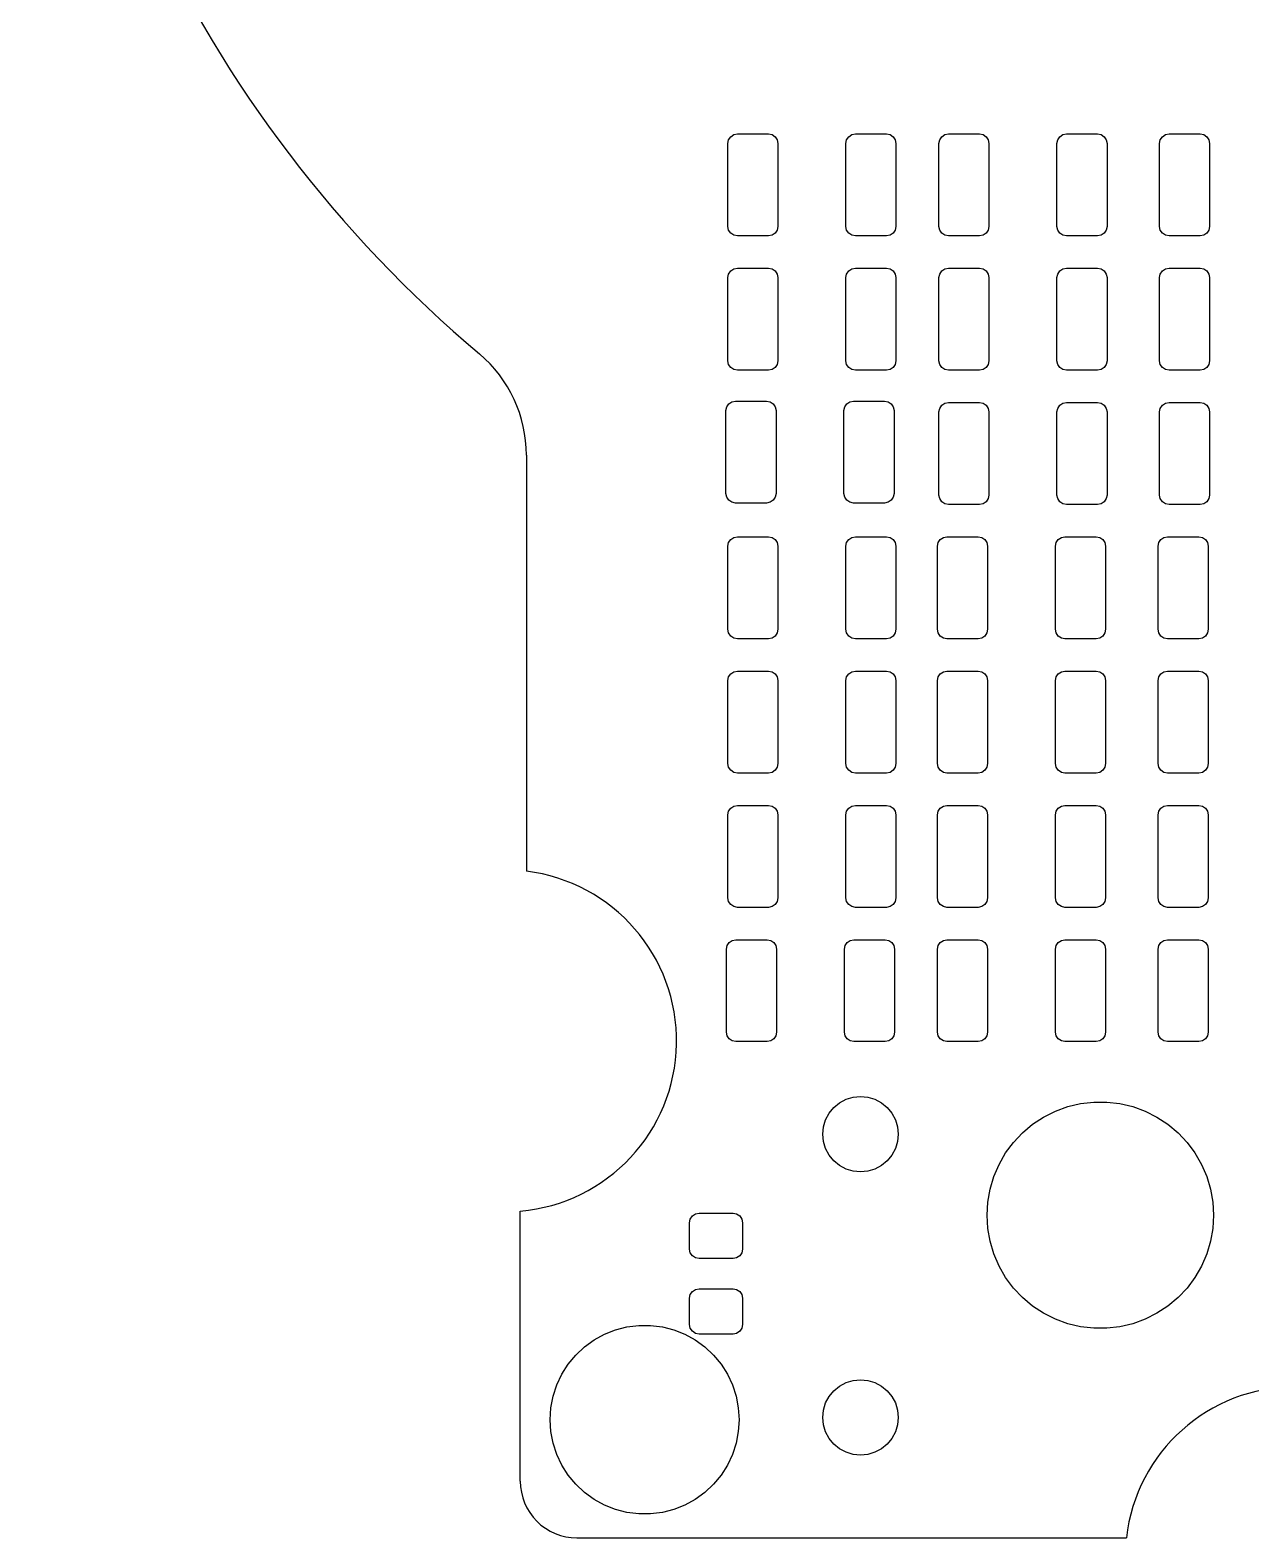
# Model space of a CAD drawing. Extents: x 116 to 183, y -128 to -37.6.
# Drawn here: x 115.95 to 148.27, y -128.03 to -88.1 of the extents above; entities that cross this region are included whole.
import ezdxf

# ---------------------------------------------------------------- set-up
doc = ezdxf.new("R2010")
doc.units = 0
doc.layers.add('BLACK', color=7, linetype='CONTINUOUS')

msp = doc.modelspace()

# ---------------------------------------------------------------- linework, layer by layer
at = {"layer": 'BLACK', "linetype": 'CONTINUOUS'}
for p, q in [((134.427, -91.102), (134.44603, -91.006329)), ((134.44603, -91.006329), (134.500223, -90.925223)), ((134.500223, -90.925223), (134.581329, -90.87103)), ((134.581329, -90.87103), (134.677, -90.852)), ((134.677, -90.852), (135.502, -90.852)), ((135.502, -90.852), (135.597671, -90.87103)), ((135.597671, -90.87103), (135.678777, -90.925223)), ((135.678777, -90.925223), (135.73297, -91.006329)), ((135.73297, -91.006329), (135.752, -91.102)), ((137.552, -91.102), (137.57103, -91.006329)), ((137.57103, -91.006329), (137.625223, -90.925223)), ((137.625223, -90.925223), (137.706329, -90.87103)), ((137.706329, -90.87103), (137.802, -90.852)), ((137.802, -90.852), (138.627, -90.852)), ((138.627, -90.852), (138.722671, -90.87103)), ((138.722671, -90.87103), (138.803777, -90.925223)), ((138.803777, -90.925223), (138.85797, -91.006329)), ((138.85797, -91.006329), (138.877, -91.102)), ((140.015, -91.102), (140.03403, -91.006329)), ((140.03403, -91.006329), (140.088223, -90.925223)), ((140.088223, -90.925223), (140.169329, -90.87103)), ((140.169329, -90.87103), (140.265, -90.852)), ((140.265, -90.852), (141.09, -90.852)), ((141.09, -90.852), (141.185671, -90.87103)), ((141.185671, -90.87103), (141.266777, -90.925223)), ((141.266777, -90.925223), (141.32097, -91.006329)), ((141.32097, -91.006329), (141.34, -91.102)), ((143.14, -91.102), (143.15903, -91.006329)), ((143.15903, -91.006329), (143.213223, -90.925223)), ((143.213223, -90.925223), (143.294329, -90.87103)), ((143.294329, -90.87103), (143.39, -90.852)), ((143.39, -90.852), (144.215, -90.852)), ((144.215, -90.852), (144.310671, -90.87103)), ((144.310671, -90.87103), (144.391777, -90.925223)), ((144.391777, -90.925223), (144.44597, -91.006329)), ((144.44597, -91.006329), (144.465, -91.102)), ((145.857, -91.102), (145.87603, -91.006329)), ((145.87603, -91.006329), (145.930223, -90.925223)), ((145.930223, -90.925223), (146.011329, -90.87103)), ((146.011329, -90.87103), (146.107, -90.852)), ((146.107, -90.852), (146.932, -90.852)), ((146.932, -90.852), (147.027671, -90.87103)), ((147.027671, -90.87103), (147.108777, -90.925223)), ((147.108777, -90.925223), (147.16297, -91.006329)), ((147.16297, -91.006329), (147.182, -91.102)), ((134.427, -93.302), (134.427, -91.102)), ((135.752, -91.102), (135.752, -93.302)), ((137.552, -93.302), (137.552, -91.102)), ((138.877, -91.102), (138.877, -93.302)), ((140.015, -93.302), (140.015, -91.102)), ((141.34, -91.102), (141.34, -93.302)), ((143.14, -93.302), (143.14, -91.102)), ((144.465, -91.102), (144.465, -93.302)), ((145.857, -93.302), (145.857, -91.102)), ((147.182, -91.102), (147.182, -93.302)), ((134.44603, -93.397671), (134.427, -93.302)), ((134.500223, -93.478777), (134.44603, -93.397671)), ((135.73297, -93.397671), (135.678777, -93.478777)), ((135.752, -93.302), (135.73297, -93.397671)), ((137.57103, -93.397671), (137.552, -93.302)), ((137.625223, -93.478777), (137.57103, -93.397671)), ((138.85797, -93.397671), (138.803777, -93.478777)), ((138.877, -93.302), (138.85797, -93.397671)), ((140.03403, -93.397671), (140.015, -93.302)), ((140.088223, -93.478777), (140.03403, -93.397671)), ((141.32097, -93.397671), (141.266777, -93.478777)), ((141.34, -93.302), (141.32097, -93.397671)), ((143.15903, -93.397671), (143.14, -93.302)), ((143.213223, -93.478777), (143.15903, -93.397671)), ((144.44597, -93.397671), (144.391777, -93.478777)), ((144.465, -93.302), (144.44597, -93.397671)), ((145.87603, -93.397671), (145.857, -93.302)), ((145.930223, -93.478777), (145.87603, -93.397671)), ((147.16297, -93.397671), (147.108777, -93.478777)), ((147.182, -93.302), (147.16297, -93.397671)), ((134.581329, -93.53297), (134.500223, -93.478777)), ((134.677, -93.552), (134.581329, -93.53297)), ((135.502, -93.552), (134.677, -93.552)), ((135.597671, -93.53297), (135.502, -93.552)), ((135.678777, -93.478777), (135.597671, -93.53297)), ((137.706329, -93.53297), (137.625223, -93.478777)), ((137.802, -93.552), (137.706329, -93.53297)), ((138.627, -93.552), (137.802, -93.552)), ((138.722671, -93.53297), (138.627, -93.552)), ((138.803777, -93.478777), (138.722671, -93.53297)), ((140.169329, -93.53297), (140.088223, -93.478777)), ((140.265, -93.552), (140.169329, -93.53297)), ((141.09, -93.552), (140.265, -93.552)), ((141.185671, -93.53297), (141.09, -93.552)), ((141.266777, -93.478777), (141.185671, -93.53297)), ((143.294329, -93.53297), (143.213223, -93.478777)), ((143.39, -93.552), (143.294329, -93.53297)), ((144.215, -93.552), (143.39, -93.552)), ((144.310671, -93.53297), (144.215, -93.552)), ((144.391777, -93.478777), (144.310671, -93.53297)), ((146.011329, -93.53297), (145.930223, -93.478777)), ((146.107, -93.552), (146.011329, -93.53297)), ((146.932, -93.552), (146.107, -93.552)), ((147.027671, -93.53297), (146.932, -93.552)), ((147.108777, -93.478777), (147.027671, -93.53297)), ((134.427, -94.658), (134.44603, -94.562329)), ((134.44603, -94.562329), (134.500223, -94.481223)), ((134.500223, -94.481223), (134.581329, -94.42703)), ((134.581329, -94.42703), (134.677, -94.408)), ((134.677, -94.408), (135.502, -94.408)), ((135.502, -94.408), (135.597671, -94.42703)), ((135.597671, -94.42703), (135.678777, -94.481223)), ((135.678777, -94.481223), (135.73297, -94.562329)), ((135.73297, -94.562329), (135.752, -94.658)), ((137.552, -94.658), (137.57103, -94.562329)), ((137.57103, -94.562329), (137.625223, -94.481223)), ((137.625223, -94.481223), (137.706329, -94.42703)), ((137.706329, -94.42703), (137.802, -94.408)), ((137.802, -94.408), (138.627, -94.408)), ((138.627, -94.408), (138.722671, -94.42703)), ((138.722671, -94.42703), (138.803777, -94.481223)), ((138.803777, -94.481223), (138.85797, -94.562329)), ((138.85797, -94.562329), (138.877, -94.658)), ((140.015, -94.658), (140.03403, -94.562329)), ((140.03403, -94.562329), (140.088223, -94.481223)), ((140.088223, -94.481223), (140.169329, -94.42703)), ((140.169329, -94.42703), (140.265, -94.408)), ((140.265, -94.408), (141.09, -94.408)), ((141.09, -94.408), (141.185671, -94.42703)), ((141.185671, -94.42703), (141.266777, -94.481223)), ((141.266777, -94.481223), (141.32097, -94.562329)), ((141.32097, -94.562329), (141.34, -94.658)), ((143.14, -94.658), (143.15903, -94.562329)), ((143.15903, -94.562329), (143.213223, -94.481223)), ((143.213223, -94.481223), (143.294329, -94.42703)), ((143.294329, -94.42703), (143.39, -94.408)), ((143.39, -94.408), (144.215, -94.408)), ((144.215, -94.408), (144.310671, -94.42703)), ((144.310671, -94.42703), (144.391777, -94.481223)), ((144.391777, -94.481223), (144.44597, -94.562329)), ((144.44597, -94.562329), (144.465, -94.658)), ((145.857, -94.658), (145.87603, -94.562329)), ((145.87603, -94.562329), (145.930223, -94.481223)), ((145.930223, -94.481223), (146.011329, -94.42703)), ((146.011329, -94.42703), (146.107, -94.408)), ((146.107, -94.408), (146.932, -94.408)), ((146.932, -94.408), (147.027671, -94.42703)), ((147.027671, -94.42703), (147.108777, -94.481223)), ((147.108777, -94.481223), (147.16297, -94.562329)), ((147.16297, -94.562329), (147.182, -94.658)), ((134.427, -96.858), (134.427, -94.658)), ((135.752, -94.658), (135.752, -96.858)), ((137.552, -96.858), (137.552, -94.658)), ((138.877, -94.658), (138.877, -96.858)), ((140.015, -96.858), (140.015, -94.658)), ((141.34, -94.658), (141.34, -96.858)), ((143.14, -96.858), (143.14, -94.658)), ((144.465, -94.658), (144.465, -96.858)), ((145.857, -96.858), (145.857, -94.658)), ((147.182, -94.658), (147.182, -96.858)), ((134.44603, -96.953671), (134.427, -96.858)), ((134.500223, -97.034777), (134.44603, -96.953671)), ((135.73297, -96.953671), (135.678777, -97.034777)), ((135.752, -96.858), (135.73297, -96.953671)), ((137.57103, -96.953671), (137.552, -96.858)), ((137.625223, -97.034777), (137.57103, -96.953671)), ((138.85797, -96.953671), (138.803777, -97.034777)), ((138.877, -96.858), (138.85797, -96.953671)), ((140.03403, -96.953671), (140.015, -96.858)), ((140.088223, -97.034777), (140.03403, -96.953671)), ((141.32097, -96.953671), (141.266777, -97.034777)), ((141.34, -96.858), (141.32097, -96.953671)), ((143.15903, -96.953671), (143.14, -96.858)), ((143.213223, -97.034777), (143.15903, -96.953671)), ((144.44597, -96.953671), (144.391777, -97.034777)), ((144.465, -96.858), (144.44597, -96.953671)), ((145.87603, -96.953671), (145.857, -96.858)), ((145.930223, -97.034777), (145.87603, -96.953671)), ((147.16297, -96.953671), (147.108777, -97.034777)), ((147.182, -96.858), (147.16297, -96.953671)), ((134.581329, -97.08897), (134.500223, -97.034777)), ((134.677, -97.108), (134.581329, -97.08897)), ((135.502, -97.108), (134.677, -97.108)), ((135.597671, -97.08897), (135.502, -97.108)), ((135.678777, -97.034777), (135.597671, -97.08897)), ((137.706329, -97.08897), (137.625223, -97.034777)), ((137.802, -97.108), (137.706329, -97.08897)), ((138.627, -97.108), (137.802, -97.108)), ((138.722671, -97.08897), (138.627, -97.108)), ((138.803777, -97.034777), (138.722671, -97.08897)), ((140.169329, -97.08897), (140.088223, -97.034777)), ((140.265, -97.108), (140.169329, -97.08897)), ((141.09, -97.108), (140.265, -97.108)), ((141.185671, -97.08897), (141.09, -97.108)), ((141.266777, -97.034777), (141.185671, -97.08897)), ((143.294329, -97.08897), (143.213223, -97.034777)), ((143.39, -97.108), (143.294329, -97.08897)), ((144.215, -97.108), (143.39, -97.108)), ((144.310671, -97.08897), (144.215, -97.108)), ((144.391777, -97.034777), (144.310671, -97.08897)), ((146.011329, -97.08897), (145.930223, -97.034777)), ((146.107, -97.108), (146.011329, -97.08897)), ((146.932, -97.108), (146.107, -97.108)), ((147.027671, -97.08897), (146.932, -97.108)), ((147.108777, -97.034777), (147.027671, -97.08897)), ((134.3755, -98.1755), (134.39453, -98.079829)), ((134.3755, -100.3755), (134.3755, -98.1755)), ((134.39453, -98.079829), (134.448723, -97.998723)), ((134.448723, -97.998723), (134.529829, -97.94453)), ((134.529829, -97.94453), (134.6255, -97.9255)), ((134.6255, -97.9255), (135.4505, -97.9255)), ((135.4505, -97.9255), (135.546171, -97.94453)), ((135.546171, -97.94453), (135.627277, -97.998723)), ((135.627277, -97.998723), (135.68147, -98.079829)), ((135.68147, -98.079829), (135.7005, -98.1755)), ((135.7005, -98.1755), (135.7005, -100.3755)), ((137.5005, -98.1755), (137.51953, -98.079829)), ((137.5005, -100.3755), (137.5005, -98.1755)), ((137.51953, -98.079829), (137.573723, -97.998723)), ((137.573723, -97.998723), (137.654829, -97.94453)), ((137.654829, -97.94453), (137.7505, -97.9255)), ((137.7505, -97.9255), (138.5755, -97.9255)), ((138.5755, -97.9255), (138.671171, -97.94453)), ((138.671171, -97.94453), (138.752277, -97.998723)), ((138.752277, -97.998723), (138.80647, -98.079829)), ((138.80647, -98.079829), (138.8255, -98.1755)), ((138.8255, -98.1755), (138.8255, -100.3755)), ((140.015, -98.214), (140.03403, -98.118329)), ((140.03403, -98.118329), (140.088223, -98.037223)), ((140.088223, -98.037223), (140.169329, -97.98303)), ((140.169329, -97.98303), (140.265, -97.964)), ((140.265, -97.964), (141.09, -97.964)), ((141.09, -97.964), (141.185671, -97.98303)), ((141.185671, -97.98303), (141.266777, -98.037223)), ((141.266777, -98.037223), (141.32097, -98.118329)), ((141.32097, -98.118329), (141.34, -98.214)), ((143.14, -98.214), (143.15903, -98.118329)), ((143.15903, -98.118329), (143.213223, -98.037223)), ((143.213223, -98.037223), (143.294329, -97.98303)), ((143.294329, -97.98303), (143.39, -97.964)), ((143.39, -97.964), (144.215, -97.964)), ((144.215, -97.964), (144.310671, -97.98303)), ((144.310671, -97.98303), (144.391777, -98.037223)), ((144.391777, -98.037223), (144.44597, -98.118329)), ((144.44597, -98.118329), (144.465, -98.214)), ((145.857, -98.214), (145.87603, -98.118329)), ((145.87603, -98.118329), (145.930223, -98.037223)), ((145.930223, -98.037223), (146.011329, -97.98303)), ((146.011329, -97.98303), (146.107, -97.964)), ((146.107, -97.964), (146.932, -97.964)), ((146.932, -97.964), (147.027671, -97.98303)), ((147.027671, -97.98303), (147.108777, -98.037223)), ((147.108777, -98.037223), (147.16297, -98.118329)), ((147.16297, -98.118329), (147.182, -98.214)), ((140.015, -100.414), (140.015, -98.214)), ((141.34, -98.214), (141.34, -100.414)), ((143.14, -100.414), (143.14, -98.214)), ((144.465, -98.214), (144.465, -100.414)), ((145.857, -100.414), (145.857, -98.214)), ((147.182, -98.214), (147.182, -100.414)), ((129.089859, -99.356597), (129.089859, -110.37597)), ((134.39453, -100.471171), (134.3755, -100.3755)), ((134.448723, -100.552277), (134.39453, -100.471171)), ((134.529829, -100.60647), (134.448723, -100.552277)), ((135.627277, -100.552277), (135.546171, -100.60647)), ((135.68147, -100.471171), (135.627277, -100.552277)), ((135.7005, -100.3755), (135.68147, -100.471171)), ((137.51953, -100.471171), (137.5005, -100.3755)), ((137.573723, -100.552277), (137.51953, -100.471171)), ((137.654829, -100.60647), (137.573723, -100.552277)), ((138.752277, -100.552277), (138.671171, -100.60647)), ((138.80647, -100.471171), (138.752277, -100.552277)), ((138.8255, -100.3755), (138.80647, -100.471171)), ((140.03403, -100.509671), (140.015, -100.414)), ((140.088223, -100.590777), (140.03403, -100.509671)), ((140.169329, -100.64497), (140.088223, -100.590777)), ((141.266777, -100.590777), (141.185671, -100.64497)), ((141.32097, -100.509671), (141.266777, -100.590777)), ((141.34, -100.414), (141.32097, -100.509671)), ((143.15903, -100.509671), (143.14, -100.414)), ((143.213223, -100.590777), (143.15903, -100.509671)), ((143.294329, -100.64497), (143.213223, -100.590777)), ((144.391777, -100.590777), (144.310671, -100.64497)), ((144.44597, -100.509671), (144.391777, -100.590777)), ((144.465, -100.414), (144.44597, -100.509671)), ((145.87603, -100.509671), (145.857, -100.414)), ((145.930223, -100.590777), (145.87603, -100.509671)), ((146.011329, -100.64497), (145.930223, -100.590777)), ((147.108777, -100.590777), (147.027671, -100.64497)), ((147.16297, -100.509671), (147.108777, -100.590777)), ((147.182, -100.414), (147.16297, -100.509671)), ((134.6255, -100.6255), (134.529829, -100.60647)), ((135.4505, -100.6255), (134.6255, -100.6255)), ((135.546171, -100.60647), (135.4505, -100.6255)), ((137.7505, -100.6255), (137.654829, -100.60647)), ((138.5755, -100.6255), (137.7505, -100.6255)), ((138.671171, -100.60647), (138.5755, -100.6255)), ((140.265, -100.664), (140.169329, -100.64497)), ((141.09, -100.664), (140.265, -100.664)), ((141.185671, -100.64497), (141.09, -100.664)), ((143.39, -100.664), (143.294329, -100.64497)), ((144.215, -100.664), (143.39, -100.664)), ((144.310671, -100.64497), (144.215, -100.664)), ((146.107, -100.664), (146.011329, -100.64497)), ((146.932, -100.664), (146.107, -100.664)), ((147.027671, -100.64497), (146.932, -100.664)), ((134.427, -101.77), (134.44603, -101.674329)), ((134.427, -103.97), (134.427, -101.77)), ((134.44603, -101.674329), (134.500223, -101.593223)), ((134.500223, -101.593223), (134.581329, -101.53903)), ((134.581329, -101.53903), (134.677, -101.52)), ((134.677, -101.52), (135.502, -101.52)), ((135.502, -101.52), (135.597671, -101.53903)), ((135.597671, -101.53903), (135.678777, -101.593223)), ((135.678777, -101.593223), (135.73297, -101.674329)), ((135.73297, -101.674329), (135.752, -101.77)), ((135.752, -101.77), (135.752, -103.97)), ((137.552, -101.77), (137.57103, -101.674329)), ((137.552, -103.97), (137.552, -101.77)), ((137.57103, -101.674329), (137.625223, -101.593223)), ((137.625223, -101.593223), (137.706329, -101.53903)), ((137.706329, -101.53903), (137.802, -101.52)), ((137.802, -101.52), (138.627, -101.52)), ((138.627, -101.52), (138.722671, -101.53903)), ((138.722671, -101.53903), (138.803777, -101.593223)), ((138.803777, -101.593223), (138.85797, -101.674329)), ((138.85797, -101.674329), (138.877, -101.77)), ((138.877, -101.77), (138.877, -103.97)), ((139.9765, -101.77), (139.99553, -101.674329)), ((139.9765, -103.97), (139.9765, -101.77)), ((139.99553, -101.674329), (140.049723, -101.593223)), ((140.049723, -101.593223), (140.130829, -101.53903)), ((140.130829, -101.53903), (140.2265, -101.52)), ((140.2265, -101.52), (141.0515, -101.52)), ((141.0515, -101.52), (141.147171, -101.53903)), ((141.147171, -101.53903), (141.228277, -101.593223)), ((141.228277, -101.593223), (141.28247, -101.674329)), ((141.28247, -101.674329), (141.3015, -101.77)), ((141.3015, -101.77), (141.3015, -103.97)), ((143.1015, -101.77), (143.12053, -101.674329)), ((143.1015, -103.97), (143.1015, -101.77)), ((143.12053, -101.674329), (143.174723, -101.593223)), ((143.174723, -101.593223), (143.255829, -101.53903)), ((143.255829, -101.53903), (143.3515, -101.52)), ((143.3515, -101.52), (144.1765, -101.52)), ((144.1765, -101.52), (144.272171, -101.53903)), ((144.272171, -101.53903), (144.353277, -101.593223)), ((144.353277, -101.593223), (144.40747, -101.674329)), ((144.40747, -101.674329), (144.4265, -101.77)), ((144.4265, -101.77), (144.4265, -103.97)), ((145.8185, -101.77), (145.83753, -101.674329)), ((145.8185, -103.97), (145.8185, -101.77)), ((145.83753, -101.674329), (145.891723, -101.593223)), ((145.891723, -101.593223), (145.972829, -101.53903)), ((145.972829, -101.53903), (146.0685, -101.52)), ((146.0685, -101.52), (146.8935, -101.52)), ((146.8935, -101.52), (146.989171, -101.53903)), ((146.989171, -101.53903), (147.070277, -101.593223)), ((147.070277, -101.593223), (147.12447, -101.674329)), ((147.12447, -101.674329), (147.1435, -101.77)), ((147.1435, -101.77), (147.1435, -103.97)), ((134.44603, -104.065671), (134.427, -103.97)), ((134.500223, -104.146777), (134.44603, -104.065671)), ((134.581329, -104.20097), (134.500223, -104.146777)), ((135.678777, -104.146777), (135.597671, -104.20097)), ((135.73297, -104.065671), (135.678777, -104.146777)), ((135.752, -103.97), (135.73297, -104.065671)), ((137.57103, -104.065671), (137.552, -103.97)), ((137.625223, -104.146777), (137.57103, -104.065671)), ((137.706329, -104.20097), (137.625223, -104.146777)), ((138.803777, -104.146777), (138.722671, -104.20097)), ((138.85797, -104.065671), (138.803777, -104.146777)), ((138.877, -103.97), (138.85797, -104.065671)), ((139.99553, -104.065671), (139.9765, -103.97)), ((140.049723, -104.146777), (139.99553, -104.065671)), ((140.130829, -104.20097), (140.049723, -104.146777)), ((141.228277, -104.146777), (141.147171, -104.20097)), ((141.28247, -104.065671), (141.228277, -104.146777)), ((141.3015, -103.97), (141.28247, -104.065671)), ((143.12053, -104.065671), (143.1015, -103.97)), ((143.174723, -104.146777), (143.12053, -104.065671)), ((143.255829, -104.20097), (143.174723, -104.146777)), ((144.353277, -104.146777), (144.272171, -104.20097)), ((144.40747, -104.065671), (144.353277, -104.146777)), ((144.4265, -103.97), (144.40747, -104.065671)), ((145.83753, -104.065671), (145.8185, -103.97)), ((145.891723, -104.146777), (145.83753, -104.065671)), ((145.972829, -104.20097), (145.891723, -104.146777)), ((147.070277, -104.146777), (146.989171, -104.20097)), ((147.12447, -104.065671), (147.070277, -104.146777)), ((147.1435, -103.97), (147.12447, -104.065671)), ((134.677, -104.22), (134.581329, -104.20097)), ((135.502, -104.22), (134.677, -104.22)), ((135.597671, -104.20097), (135.502, -104.22)), ((137.802, -104.22), (137.706329, -104.20097)), ((138.627, -104.22), (137.802, -104.22)), ((138.722671, -104.20097), (138.627, -104.22)), ((140.2265, -104.22), (140.130829, -104.20097)), ((141.0515, -104.22), (140.2265, -104.22)), ((141.147171, -104.20097), (141.0515, -104.22)), ((143.3515, -104.22), (143.255829, -104.20097)), ((144.1765, -104.22), (143.3515, -104.22)), ((144.272171, -104.20097), (144.1765, -104.22)), ((146.0685, -104.22), (145.972829, -104.20097)), ((146.8935, -104.22), (146.0685, -104.22)), ((146.989171, -104.20097), (146.8935, -104.22)), ((134.427, -105.326), (134.44603, -105.230329)), ((134.427, -107.526), (134.427, -105.326)), ((134.44603, -105.230329), (134.500223, -105.149223)), ((134.500223, -105.149223), (134.581329, -105.09503)), ((134.581329, -105.09503), (134.677, -105.076)), ((134.677, -105.076), (135.502, -105.076)), ((135.502, -105.076), (135.597671, -105.09503)), ((135.597671, -105.09503), (135.678777, -105.149223)), ((135.678777, -105.149223), (135.73297, -105.230329)), ((135.73297, -105.230329), (135.752, -105.326)), ((135.752, -105.326), (135.752, -107.526)), ((137.552, -105.326), (137.57103, -105.230329)), ((137.552, -107.526), (137.552, -105.326)), ((137.57103, -105.230329), (137.625223, -105.149223)), ((137.625223, -105.149223), (137.706329, -105.09503)), ((137.706329, -105.09503), (137.802, -105.076)), ((137.802, -105.076), (138.627, -105.076)), ((138.627, -105.076), (138.722671, -105.09503)), ((138.722671, -105.09503), (138.803777, -105.149223)), ((138.803777, -105.149223), (138.85797, -105.230329)), ((138.85797, -105.230329), (138.877, -105.326)), ((138.877, -105.326), (138.877, -107.526)), ((139.9765, -105.326), (139.99553, -105.230329)), ((139.9765, -107.526), (139.9765, -105.326)), ((139.99553, -105.230329), (140.049723, -105.149223)), ((140.049723, -105.149223), (140.130829, -105.09503)), ((140.130829, -105.09503), (140.2265, -105.076)), ((140.2265, -105.076), (141.0515, -105.076)), ((141.0515, -105.076), (141.147171, -105.09503)), ((141.147171, -105.09503), (141.228277, -105.149223)), ((141.228277, -105.149223), (141.28247, -105.230329)), ((141.28247, -105.230329), (141.3015, -105.326)), ((141.3015, -105.326), (141.3015, -107.526)), ((143.1015, -105.326), (143.12053, -105.230329)), ((143.1015, -107.526), (143.1015, -105.326)), ((143.12053, -105.230329), (143.174723, -105.149223)), ((143.174723, -105.149223), (143.255829, -105.09503)), ((143.255829, -105.09503), (143.3515, -105.076)), ((143.3515, -105.076), (144.1765, -105.076)), ((144.1765, -105.076), (144.272171, -105.09503)), ((144.272171, -105.09503), (144.353277, -105.149223)), ((144.353277, -105.149223), (144.40747, -105.230329)), ((144.40747, -105.230329), (144.4265, -105.326)), ((144.4265, -105.326), (144.4265, -107.526)), ((145.8185, -105.326), (145.83753, -105.230329)), ((145.8185, -107.526), (145.8185, -105.326)), ((145.83753, -105.230329), (145.891723, -105.149223)), ((145.891723, -105.149223), (145.972829, -105.09503)), ((145.972829, -105.09503), (146.0685, -105.076)), ((146.0685, -105.076), (146.8935, -105.076)), ((146.8935, -105.076), (146.989171, -105.09503)), ((146.989171, -105.09503), (147.070277, -105.149223)), ((147.070277, -105.149223), (147.12447, -105.230329)), ((147.12447, -105.230329), (147.1435, -105.326)), ((147.1435, -105.326), (147.1435, -107.526)), ((134.44603, -107.621671), (134.427, -107.526)), ((134.500223, -107.702777), (134.44603, -107.621671)), ((134.581329, -107.75697), (134.500223, -107.702777)), ((134.677, -107.776), (134.581329, -107.75697)), ((135.502, -107.776), (134.677, -107.776)), ((135.597671, -107.75697), (135.502, -107.776)), ((135.678777, -107.702777), (135.597671, -107.75697)), ((135.73297, -107.621671), (135.678777, -107.702777)), ((135.752, -107.526), (135.73297, -107.621671)), ((137.57103, -107.621671), (137.552, -107.526)), ((137.625223, -107.702777), (137.57103, -107.621671)), ((137.706329, -107.75697), (137.625223, -107.702777)), ((137.802, -107.776), (137.706329, -107.75697)), ((138.627, -107.776), (137.802, -107.776)), ((138.722671, -107.75697), (138.627, -107.776)), ((138.803777, -107.702777), (138.722671, -107.75697)), ((138.85797, -107.621671), (138.803777, -107.702777)), ((138.877, -107.526), (138.85797, -107.621671)), ((139.99553, -107.621671), (139.9765, -107.526)), ((140.049723, -107.702777), (139.99553, -107.621671)), ((140.130829, -107.75697), (140.049723, -107.702777)), ((140.2265, -107.776), (140.130829, -107.75697)), ((141.0515, -107.776), (140.2265, -107.776)), ((141.147171, -107.75697), (141.0515, -107.776)), ((141.228277, -107.702777), (141.147171, -107.75697)), ((141.28247, -107.621671), (141.228277, -107.702777)), ((141.3015, -107.526), (141.28247, -107.621671)), ((143.12053, -107.621671), (143.1015, -107.526)), ((143.174723, -107.702777), (143.12053, -107.621671)), ((143.255829, -107.75697), (143.174723, -107.702777)), ((143.3515, -107.776), (143.255829, -107.75697)), ((144.1765, -107.776), (143.3515, -107.776)), ((144.272171, -107.75697), (144.1765, -107.776)), ((144.353277, -107.702777), (144.272171, -107.75697)), ((144.40747, -107.621671), (144.353277, -107.702777)), ((144.4265, -107.526), (144.40747, -107.621671)), ((145.83753, -107.621671), (145.8185, -107.526)), ((145.891723, -107.702777), (145.83753, -107.621671)), ((145.972829, -107.75697), (145.891723, -107.702777)), ((146.0685, -107.776), (145.972829, -107.75697)), ((146.8935, -107.776), (146.0685, -107.776)), ((146.989171, -107.75697), (146.8935, -107.776)), ((147.070277, -107.702777), (146.989171, -107.75697)), ((147.12447, -107.621671), (147.070277, -107.702777)), ((147.1435, -107.526), (147.12447, -107.621671)), ((134.427, -108.882), (134.44603, -108.786329)), ((134.427, -111.082), (134.427, -108.882)), ((134.44603, -108.786329), (134.500223, -108.705223)), ((134.500223, -108.705223), (134.581329, -108.65103)), ((134.581329, -108.65103), (134.677, -108.632)), ((134.677, -108.632), (135.502, -108.632)), ((135.502, -108.632), (135.597671, -108.65103)), ((135.597671, -108.65103), (135.678777, -108.705223)), ((135.678777, -108.705223), (135.73297, -108.786329)), ((135.73297, -108.786329), (135.752, -108.882)), ((135.752, -108.882), (135.752, -111.082)), ((137.552, -108.882), (137.57103, -108.786329)), ((137.552, -111.082), (137.552, -108.882)), ((137.57103, -108.786329), (137.625223, -108.705223)), ((137.625223, -108.705223), (137.706329, -108.65103)), ((137.706329, -108.65103), (137.802, -108.632)), ((137.802, -108.632), (138.627, -108.632)), ((138.627, -108.632), (138.722671, -108.65103)), ((138.722671, -108.65103), (138.803777, -108.705223)), ((138.803777, -108.705223), (138.85797, -108.786329)), ((138.85797, -108.786329), (138.877, -108.882)), ((138.877, -108.882), (138.877, -111.082)), ((139.9765, -108.882), (139.99553, -108.786329)), ((139.9765, -111.082), (139.9765, -108.882)), ((139.99553, -108.786329), (140.049723, -108.705223)), ((140.049723, -108.705223), (140.130829, -108.65103)), ((140.130829, -108.65103), (140.2265, -108.632)), ((140.2265, -108.632), (141.0515, -108.632)), ((141.0515, -108.632), (141.147171, -108.65103)), ((141.147171, -108.65103), (141.228277, -108.705223)), ((141.228277, -108.705223), (141.28247, -108.786329)), ((141.28247, -108.786329), (141.3015, -108.882)), ((141.3015, -108.882), (141.3015, -111.082)), ((143.1015, -108.882), (143.12053, -108.786329)), ((143.1015, -111.082), (143.1015, -108.882)), ((143.12053, -108.786329), (143.174723, -108.705223)), ((143.174723, -108.705223), (143.255829, -108.65103)), ((143.255829, -108.65103), (143.3515, -108.632)), ((143.3515, -108.632), (144.1765, -108.632)), ((144.1765, -108.632), (144.272171, -108.65103)), ((144.272171, -108.65103), (144.353277, -108.705223)), ((144.353277, -108.705223), (144.40747, -108.786329)), ((144.40747, -108.786329), (144.4265, -108.882)), ((144.4265, -108.882), (144.4265, -111.082)), ((145.8185, -108.882), (145.83753, -108.786329)), ((145.8185, -111.082), (145.8185, -108.882)), ((145.83753, -108.786329), (145.891723, -108.705223)), ((145.891723, -108.705223), (145.972829, -108.65103)), ((145.972829, -108.65103), (146.0685, -108.632)), ((146.0685, -108.632), (146.8935, -108.632)), ((146.8935, -108.632), (146.989171, -108.65103)), ((146.989171, -108.65103), (147.070277, -108.705223)), ((147.070277, -108.705223), (147.12447, -108.786329)), ((147.12447, -108.786329), (147.1435, -108.882)), ((147.1435, -108.882), (147.1435, -111.082)), ((134.44603, -111.177671), (134.427, -111.082)), ((134.500223, -111.258777), (134.44603, -111.177671)), ((134.581329, -111.31297), (134.500223, -111.258777)), ((134.677, -111.332), (134.581329, -111.31297)), ((135.502, -111.332), (134.677, -111.332)), ((135.597671, -111.31297), (135.502, -111.332)), ((135.678777, -111.258777), (135.597671, -111.31297)), ((135.73297, -111.177671), (135.678777, -111.258777)), ((135.752, -111.082), (135.73297, -111.177671)), ((137.57103, -111.177671), (137.552, -111.082)), ((137.625223, -111.258777), (137.57103, -111.177671)), ((137.706329, -111.31297), (137.625223, -111.258777)), ((137.802, -111.332), (137.706329, -111.31297)), ((138.627, -111.332), (137.802, -111.332)), ((138.722671, -111.31297), (138.627, -111.332)), ((138.803777, -111.258777), (138.722671, -111.31297)), ((138.85797, -111.177671), (138.803777, -111.258777)), ((138.877, -111.082), (138.85797, -111.177671)), ((139.99553, -111.177671), (139.9765, -111.082)), ((140.049723, -111.258777), (139.99553, -111.177671)), ((140.130829, -111.31297), (140.049723, -111.258777)), ((140.2265, -111.332), (140.130829, -111.31297)), ((141.0515, -111.332), (140.2265, -111.332)), ((141.147171, -111.31297), (141.0515, -111.332)), ((141.228277, -111.258777), (141.147171, -111.31297)), ((141.28247, -111.177671), (141.228277, -111.258777)), ((141.3015, -111.082), (141.28247, -111.177671)), ((143.12053, -111.177671), (143.1015, -111.082)), ((143.174723, -111.258777), (143.12053, -111.177671)), ((143.255829, -111.31297), (143.174723, -111.258777)), ((143.3515, -111.332), (143.255829, -111.31297)), ((144.1765, -111.332), (143.3515, -111.332)), ((144.272171, -111.31297), (144.1765, -111.332)), ((144.353277, -111.258777), (144.272171, -111.31297)), ((144.40747, -111.177671), (144.353277, -111.258777)), ((144.4265, -111.082), (144.40747, -111.177671)), ((145.83753, -111.177671), (145.8185, -111.082)), ((145.891723, -111.258777), (145.83753, -111.177671)), ((145.972829, -111.31297), (145.891723, -111.258777)), ((146.0685, -111.332), (145.972829, -111.31297)), ((146.8935, -111.332), (146.0685, -111.332)), ((146.989171, -111.31297), (146.8935, -111.332)), ((147.070277, -111.258777), (146.989171, -111.31297)), ((147.12447, -111.177671), (147.070277, -111.258777)), ((147.1435, -111.082), (147.12447, -111.177671)), ((134.3885, -112.438), (134.40753, -112.342329)), ((134.3885, -114.638), (134.3885, -112.438)), ((134.40753, -112.342329), (134.461723, -112.261223)), ((134.461723, -112.261223), (134.542829, -112.20703)), ((134.542829, -112.20703), (134.6385, -112.188)), ((134.6385, -112.188), (135.4635, -112.188)), ((135.4635, -112.188), (135.559171, -112.20703)), ((135.559171, -112.20703), (135.640277, -112.261223)), ((135.640277, -112.261223), (135.69447, -112.342329)), ((135.69447, -112.342329), (135.7135, -112.438)), ((135.7135, -112.438), (135.7135, -114.638)), ((137.5135, -112.438), (137.53253, -112.342329)), ((137.5135, -114.638), (137.5135, -112.438)), ((137.53253, -112.342329), (137.586723, -112.261223)), ((137.586723, -112.261223), (137.667829, -112.20703)), ((137.667829, -112.20703), (137.7635, -112.188)), ((137.7635, -112.188), (138.5885, -112.188)), ((138.5885, -112.188), (138.684171, -112.20703)), ((138.684171, -112.20703), (138.765277, -112.261223)), ((138.765277, -112.261223), (138.81947, -112.342329)), ((138.81947, -112.342329), (138.8385, -112.438)), ((138.8385, -112.438), (138.8385, -114.638)), ((139.9765, -112.438), (139.99553, -112.342329)), ((139.9765, -114.638), (139.9765, -112.438)), ((139.99553, -112.342329), (140.049723, -112.261223)), ((140.049723, -112.261223), (140.130829, -112.20703)), ((140.130829, -112.20703), (140.2265, -112.188)), ((140.2265, -112.188), (141.0515, -112.188)), ((141.0515, -112.188), (141.147171, -112.20703)), ((141.147171, -112.20703), (141.228277, -112.261223)), ((141.228277, -112.261223), (141.28247, -112.342329)), ((141.28247, -112.342329), (141.3015, -112.438)), ((141.3015, -112.438), (141.3015, -114.638)), ((143.1015, -112.438), (143.12053, -112.342329)), ((143.1015, -114.638), (143.1015, -112.438)), ((143.12053, -112.342329), (143.174723, -112.261223)), ((143.174723, -112.261223), (143.255829, -112.20703)), ((143.255829, -112.20703), (143.3515, -112.188)), ((143.3515, -112.188), (144.1765, -112.188)), ((144.1765, -112.188), (144.272171, -112.20703)), ((144.272171, -112.20703), (144.353277, -112.261223)), ((144.353277, -112.261223), (144.40747, -112.342329)), ((144.40747, -112.342329), (144.4265, -112.438)), ((144.4265, -112.438), (144.4265, -114.638)), ((145.8185, -112.438), (145.83753, -112.342329)), ((145.8185, -114.638), (145.8185, -112.438)), ((145.83753, -112.342329), (145.891723, -112.261223)), ((145.891723, -112.261223), (145.972829, -112.20703)), ((145.972829, -112.20703), (146.0685, -112.188)), ((146.0685, -112.188), (146.8935, -112.188)), ((146.8935, -112.188), (146.989171, -112.20703)), ((146.989171, -112.20703), (147.070277, -112.261223)), ((147.070277, -112.261223), (147.12447, -112.342329)), ((147.12447, -112.342329), (147.1435, -112.438)), ((147.1435, -112.438), (147.1435, -114.638)), ((134.40753, -114.733671), (134.3885, -114.638)), ((134.461723, -114.814777), (134.40753, -114.733671)), ((134.542829, -114.86897), (134.461723, -114.814777)), ((134.6385, -114.888), (134.542829, -114.86897)), ((135.4635, -114.888), (134.6385, -114.888)), ((135.559171, -114.86897), (135.4635, -114.888)), ((135.640277, -114.814777), (135.559171, -114.86897)), ((135.69447, -114.733671), (135.640277, -114.814777)), ((135.7135, -114.638), (135.69447, -114.733671)), ((137.53253, -114.733671), (137.5135, -114.638)), ((137.586723, -114.814777), (137.53253, -114.733671)), ((137.667829, -114.86897), (137.586723, -114.814777)), ((137.7635, -114.888), (137.667829, -114.86897)), ((138.5885, -114.888), (137.7635, -114.888)), ((138.684171, -114.86897), (138.5885, -114.888)), ((138.765277, -114.814777), (138.684171, -114.86897)), ((138.81947, -114.733671), (138.765277, -114.814777)), ((138.8385, -114.638), (138.81947, -114.733671)), ((139.99553, -114.733671), (139.9765, -114.638)), ((140.049723, -114.814777), (139.99553, -114.733671)), ((140.130829, -114.86897), (140.049723, -114.814777)), ((140.2265, -114.888), (140.130829, -114.86897)), ((141.0515, -114.888), (140.2265, -114.888)), ((141.147171, -114.86897), (141.0515, -114.888)), ((141.228277, -114.814777), (141.147171, -114.86897)), ((141.28247, -114.733671), (141.228277, -114.814777)), ((141.3015, -114.638), (141.28247, -114.733671)), ((143.12053, -114.733671), (143.1015, -114.638)), ((143.174723, -114.814777), (143.12053, -114.733671)), ((143.255829, -114.86897), (143.174723, -114.814777)), ((143.3515, -114.888), (143.255829, -114.86897)), ((144.1765, -114.888), (143.3515, -114.888)), ((144.272171, -114.86897), (144.1765, -114.888)), ((144.353277, -114.814777), (144.272171, -114.86897)), ((144.40747, -114.733671), (144.353277, -114.814777)), ((144.4265, -114.638), (144.40747, -114.733671)), ((145.83753, -114.733671), (145.8185, -114.638)), ((145.891723, -114.814777), (145.83753, -114.733671)), ((145.972829, -114.86897), (145.891723, -114.814777)), ((146.0685, -114.888), (145.972829, -114.86897)), ((146.8935, -114.888), (146.0685, -114.888)), ((146.989171, -114.86897), (146.8935, -114.888)), ((147.070277, -114.814777), (146.989171, -114.86897)), ((147.12447, -114.733671), (147.070277, -114.814777)), ((147.1435, -114.638), (147.12447, -114.733671)), ((137.230133, -116.631143), (137.38167, -116.50678)), ((137.38167, -116.50678), (137.554557, -116.41437)), ((137.554557, -116.41437), (137.74215, -116.357465)), ((137.74215, -116.357465), (137.93724, -116.33825)), ((137.93724, -116.33825), (138.13233, -116.357465)), ((138.13233, -116.357465), (138.319923, -116.41437)), ((138.319923, -116.41437), (138.49281, -116.50678)), ((138.49281, -116.50678), (138.644347, -116.631143)), ((143.42683, -116.609281), (143.766295, -116.528827)), ((143.766295, -116.528827), (144.112806, -116.488326)), ((144.112806, -116.488326), (144.461674, -116.488326)), ((144.461674, -116.488326), (144.808185, -116.528827)), ((144.808185, -116.528827), (145.14765, -116.609281)), ((136.956455, -117.14316), (137.01336, -116.955567)), ((137.01336, -116.955567), (137.10577, -116.78268)), ((137.10577, -116.78268), (137.230133, -116.631143)), ((138.644347, -116.631143), (138.76871, -116.78268)), ((138.76871, -116.78268), (138.86112, -116.955567)), ((138.86112, -116.955567), (138.918025, -117.14316)), ((142.495764, -117.07688), (142.78724, -116.885174)), ((142.78724, -116.885174), (143.099001, -116.728602)), ((143.099001, -116.728602), (143.42683, -116.609281)), ((145.14765, -116.609281), (145.475479, -116.728602)), ((145.475479, -116.728602), (145.78724, -116.885174)), ((145.78724, -116.885174), (146.078716, -117.07688)), ((136.93724, -117.33825), (136.956455, -117.14316)), ((136.956455, -117.53334), (136.93724, -117.33825)), ((138.918025, -117.14316), (138.93724, -117.33825)), ((138.93724, -117.33825), (138.918025, -117.53334)), ((141.989107, -117.554887), (142.228515, -117.301129)), ((142.228515, -117.301129), (142.495764, -117.07688)), ((146.078716, -117.07688), (146.345965, -117.301129)), ((146.345965, -117.301129), (146.585373, -117.554887)), ((137.01336, -117.720933), (136.956455, -117.53334)), ((137.10577, -117.89382), (137.01336, -117.720933)), ((138.86112, -117.720933), (138.76871, -117.89382)), ((138.918025, -117.53334), (138.86112, -117.720933)), ((141.780777, -117.834723), (141.989107, -117.554887)), ((146.585373, -117.554887), (146.793703, -117.834723)), ((137.230133, -118.045357), (137.10577, -117.89382)), ((137.38167, -118.16972), (137.230133, -118.045357)), ((138.644347, -118.045357), (138.49281, -118.16972)), ((138.76871, -117.89382), (138.644347, -118.045357)), ((141.468162, -118.45719), (141.606342, -118.136852)), ((141.606342, -118.136852), (141.780777, -117.834723)), ((146.793703, -117.834723), (146.968138, -118.136852)), ((146.968138, -118.136852), (147.106318, -118.45719)), ((137.554557, -118.26213), (137.38167, -118.16972)), ((137.74215, -118.319035), (137.554557, -118.26213)), ((137.93724, -118.33825), (137.74215, -118.319035)), ((138.13233, -118.319035), (137.93724, -118.33825)), ((138.319923, -118.26213), (138.13233, -118.319035)), ((138.49281, -118.16972), (138.319923, -118.26213)), ((141.368105, -118.791402), (141.468162, -118.45719)), ((147.106318, -118.45719), (147.206375, -118.791402)), ((141.307525, -119.134971), (141.368105, -118.791402)), ((147.206375, -118.791402), (147.266955, -119.134971)), ((141.28724, -119.48325), (141.307525, -119.134971)), ((147.266955, -119.134971), (147.28724, -119.48325)), ((128.927757, -126.526624), (128.927757, -119.373965)), ((133.412, -119.681), (133.43103, -119.585329)), ((133.412, -120.381), (133.412, -119.681)), ((133.43103, -119.585329), (133.485223, -119.504223)), ((133.485223, -119.504223), (133.566329, -119.45003)), ((133.566329, -119.45003), (133.662, -119.431)), ((133.662, -119.431), (134.562, -119.431)), ((134.562, -119.431), (134.657671, -119.45003)), ((134.657671, -119.45003), (134.738777, -119.504223)), ((134.738777, -119.504223), (134.79297, -119.585329)), ((134.79297, -119.585329), (134.812, -119.681)), ((134.812, -119.681), (134.812, -120.381)), ((141.307525, -119.831529), (141.28724, -119.48325)), ((147.28724, -119.48325), (147.266955, -119.831529)), ((141.368105, -120.175098), (141.307525, -119.831529)), ((147.266955, -119.831529), (147.206375, -120.175098)), ((133.43103, -120.476671), (133.412, -120.381)), ((133.485223, -120.557777), (133.43103, -120.476671)), ((133.566329, -120.61197), (133.485223, -120.557777)), ((134.738777, -120.557777), (134.657671, -120.61197)), ((134.79297, -120.476671), (134.738777, -120.557777)), ((134.812, -120.381), (134.79297, -120.476671)), ((141.468162, -120.50931), (141.368105, -120.175098)), ((141.606342, -120.829648), (141.468162, -120.50931)), ((147.106318, -120.50931), (146.968138, -120.829648)), ((147.206375, -120.175098), (147.106318, -120.50931)), ((133.662, -120.631), (133.566329, -120.61197)), ((134.562, -120.631), (133.662, -120.631)), ((134.657671, -120.61197), (134.562, -120.631)), ((141.780777, -121.131777), (141.606342, -120.829648)), ((146.968138, -120.829648), (146.793703, -121.131777)), ((141.989107, -121.411613), (141.780777, -121.131777)), ((146.793703, -121.131777), (146.585373, -121.411613)), ((133.412, -121.681), (133.43103, -121.585329)), ((133.412, -122.381), (133.412, -121.681)), ((133.43103, -121.585329), (133.485223, -121.504223)), ((133.485223, -121.504223), (133.566329, -121.45003)), ((133.566329, -121.45003), (133.662, -121.431)), ((133.662, -121.431), (134.562, -121.431)), ((134.562, -121.431), (134.657671, -121.45003)), ((134.657671, -121.45003), (134.738777, -121.504223)), ((134.738777, -121.504223), (134.79297, -121.585329)), ((134.79297, -121.585329), (134.812, -121.681)), ((134.812, -121.681), (134.812, -122.381)), ((142.228515, -121.665371), (141.989107, -121.411613)), ((142.495764, -121.88962), (142.228515, -121.665371)), ((146.345965, -121.665371), (146.078716, -121.88962)), ((146.585373, -121.411613), (146.345965, -121.665371)), ((142.78724, -122.081326), (142.495764, -121.88962)), ((143.099001, -122.237898), (142.78724, -122.081326)), ((145.78724, -122.081326), (145.475479, -122.237898)), ((146.078716, -121.88962), (145.78724, -122.081326)), ((131.157792, -122.636182), (131.449698, -122.520609)), ((131.449698, -122.520609), (131.753787, -122.442532)), ((131.753787, -122.442532), (132.065264, -122.403183)), ((132.065264, -122.403183), (132.379216, -122.403183)), ((132.379216, -122.403183), (132.690693, -122.442532)), ((132.690693, -122.442532), (132.994782, -122.520609)), ((132.994782, -122.520609), (133.286688, -122.636182)), ((133.43103, -122.476671), (133.412, -122.381)), ((133.485223, -122.557777), (133.43103, -122.476671)), ((133.566329, -122.61197), (133.485223, -122.557777)), ((134.738777, -122.557777), (134.657671, -122.61197)), ((134.79297, -122.476671), (134.738777, -122.557777)), ((134.812, -122.381), (134.79297, -122.476671)), ((143.42683, -122.357219), (143.099001, -122.237898)), ((143.766295, -122.437673), (143.42683, -122.357219)), ((144.112806, -122.478174), (143.766295, -122.437673)), ((144.461674, -122.478174), (144.112806, -122.478174)), ((144.808185, -122.437673), (144.461674, -122.478174)), ((145.14765, -122.357219), (144.808185, -122.437673)), ((145.475479, -122.237898), (145.14765, -122.357219)), ((130.62868, -122.971967), (130.882673, -122.78743)), ((130.882673, -122.78743), (131.157792, -122.636182)), ((133.286688, -122.636182), (133.561807, -122.78743)), ((133.561807, -122.78743), (133.8158, -122.971967)), ((133.662, -122.631), (133.566329, -122.61197)), ((134.562, -122.631), (133.662, -122.631)), ((134.657671, -122.61197), (134.562, -122.631)), ((130.199698, -123.428787), (130.399818, -123.186882)), ((130.399818, -123.186882), (130.62868, -122.971967)), ((133.8158, -122.971967), (134.044662, -123.186882)), ((134.044662, -123.186882), (134.244782, -123.428787)), ((129.897799, -123.977939), (130.031473, -123.693866)), ((130.031473, -123.693866), (130.199698, -123.428787)), ((134.244782, -123.428787), (134.413007, -123.693866)), ((134.413007, -123.693866), (134.546681, -123.977939)), ((129.800782, -124.276525), (129.897799, -123.977939)), ((134.546681, -123.977939), (134.643698, -124.276525)), ((137.10577, -124.28268), (137.230133, -124.131143)), ((137.230133, -124.131143), (137.38167, -124.00678)), ((137.38167, -124.00678), (137.554557, -123.91437)), ((137.554557, -123.91437), (137.74215, -123.857465)), ((137.74215, -123.857465), (137.93724, -123.83825)), ((137.93724, -123.83825), (138.13233, -123.857465)), ((138.13233, -123.857465), (138.319923, -123.91437)), ((138.319923, -123.91437), (138.49281, -124.00678)), ((138.49281, -124.00678), (138.644347, -124.131143)), ((138.644347, -124.131143), (138.76871, -124.28268)), ((129.741953, -124.584917), (129.800782, -124.276525)), ((134.643698, -124.276525), (134.702527, -124.584917)), ((136.956455, -124.64316), (137.01336, -124.455567)), ((137.01336, -124.455567), (137.10577, -124.28268)), ((138.76871, -124.28268), (138.86112, -124.455567)), ((138.86112, -124.455567), (138.918025, -124.64316)), ((129.72224, -124.89825), (129.741953, -124.584917)), ((129.741953, -125.211583), (129.72224, -124.89825)), ((134.702527, -124.584917), (134.72224, -124.89825)), ((134.72224, -124.89825), (134.702527, -125.211583)), ((136.93724, -124.83825), (136.956455, -124.64316)), ((136.956455, -125.03334), (136.93724, -124.83825)), ((138.918025, -124.64316), (138.93724, -124.83825)), ((138.93724, -124.83825), (138.918025, -125.03334)), ((129.800782, -125.519975), (129.741953, -125.211583)), ((134.702527, -125.211583), (134.643698, -125.519975)), ((137.01336, -125.220933), (136.956455, -125.03334)), ((137.10577, -125.39382), (137.01336, -125.220933)), ((138.86112, -125.220933), (138.76871, -125.39382)), ((138.918025, -125.03334), (138.86112, -125.220933)), ((129.897799, -125.818561), (129.800782, -125.519975)), ((134.643698, -125.519975), (134.546681, -125.818561)), ((137.230133, -125.545357), (137.10577, -125.39382)), ((137.38167, -125.66972), (137.230133, -125.545357)), ((137.554557, -125.76213), (137.38167, -125.66972)), ((138.49281, -125.66972), (138.319923, -125.76213)), ((138.644347, -125.545357), (138.49281, -125.66972)), ((138.76871, -125.39382), (138.644347, -125.545357)), ((130.031473, -126.102634), (129.897799, -125.818561)), ((130.199698, -126.367713), (130.031473, -126.102634)), ((134.413007, -126.102634), (134.244782, -126.367713)), ((134.546681, -125.818561), (134.413007, -126.102634)), ((137.74215, -125.819035), (137.554557, -125.76213)), ((137.93724, -125.83825), (137.74215, -125.819035)), ((138.13233, -125.819035), (137.93724, -125.83825)), ((138.319923, -125.76213), (138.13233, -125.819035)), ((130.399818, -126.609618), (130.199698, -126.367713)), ((134.244782, -126.367713), (134.044662, -126.609618)), ((130.62868, -126.824533), (130.399818, -126.609618)), ((130.882673, -127.00907), (130.62868, -126.824533)), ((133.8158, -126.824533), (133.561807, -127.00907)), ((134.044662, -126.609618), (133.8158, -126.824533)), ((131.157792, -127.160318), (130.882673, -127.00907)), ((131.449698, -127.275891), (131.157792, -127.160318)), ((131.753787, -127.353968), (131.449698, -127.275891)), ((132.994782, -127.275891), (132.690693, -127.353968)), ((133.286688, -127.160318), (132.994782, -127.275891)), ((133.561807, -127.00907), (133.286688, -127.160318)), ((132.065264, -127.393317), (131.753787, -127.353968)), ((132.379216, -127.393317), (132.065264, -127.393317)), ((132.690693, -127.353968), (132.379216, -127.393317)), ((130.427757, -128.026624), (144.978705, -128.023605))]:
    msp.add_line(p, q, dxfattribs=at)
at = {"layer": 'BLACK'}
for centre, radius, start, end in [((149.4505, -71.0743), 33.499996, -180.0000068, -130.1553645), ((125.585, -99.355), 3.504871, -0.026107, 49.792209), ((128.54322, -114.86658), 4.523759, -85.123752, 83.0595692), ((149.4505, -128.5266), 4.499995, 6.4023564, 173.58225), ((130.4277, -126.5266), 1.500024, -179.9990832, -89.9978228)]:
    msp.add_arc(centre, radius, start, end, dxfattribs=at)

doc.saveas('drawing.dxf')
